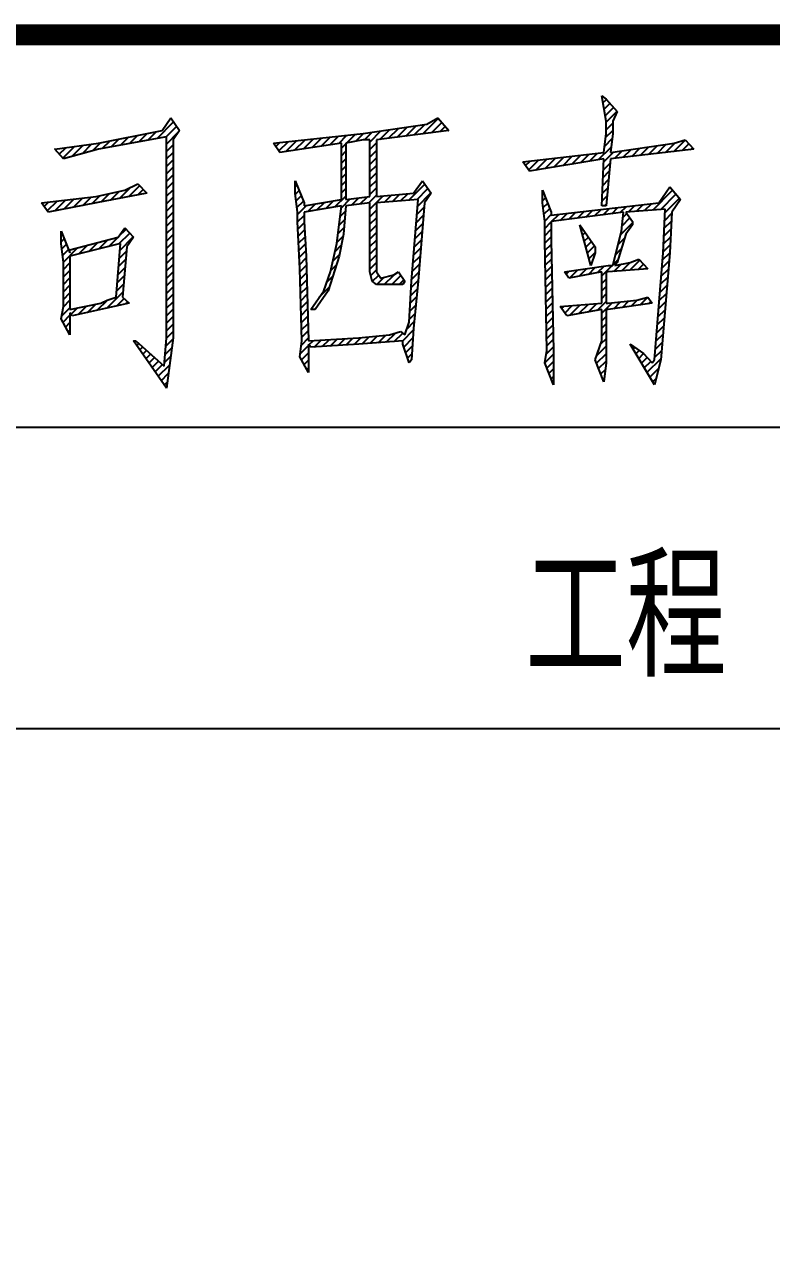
# Model space of a CAD drawing. Extents: x -140 to 0, y 0 to 80.
# Drawn here: x -71.98 to -47.19, y 40 to 80.35 of the extents above; entities that cross this region are included whole.
import ezdxf

# ---------------------------------------------------------------- set-up
doc = ezdxf.new("R2010")
doc.units = 0
doc.header["$MEASUREMENT"] = 0
doc.layers.get('0').update_dxf_attribs({"linetype": 'CONTINUOUS'})
doc.layers.add('TB', color=7, linetype='CONTINUOUS')
doc.styles.add('LZ_FONTS_FS', font='hxm.ttf', dxfattribs={"width": 0.7, "height": 3.5})

msp = doc.modelspace()

# ---------------------------------------------------------------- linework, layer by layer
at = {"color": 7}
for p, q in [((-52.829, 77.978), (-52.683, 77.874)), ((-52.683, 77.145), (-52.829, 77.978)), ((-52.683, 77.874), (-52.319, 77.458)), ((-67.41, 76.832), (-67.12, 77.25)), ((-67.12, 77.25), (-66.829, 76.832)), ((-58.63, 77.041), (-58.266, 77.25)), ((-58.266, 77.25), (-57.903, 76.832)), ((-52.683, 76.729), (-52.683, 77.145)), ((-52.319, 77.458), (-52.465, 77.145)), ((-52.465, 77.145), (-52.465, 76.729)), ((-69.518, 76.416), (-67.41, 76.832)), ((-66.829, 76.832), (-67.047, 76.52)), ((-63.716, 76.416), (-60.738, 76.729)), ((-60.738, 76.729), (-58.63, 77.041)), ((-57.903, 76.832), (-60.301, 76.52)), ((-52.756, 76.104), (-52.683, 76.729)), ((-52.465, 76.729), (-52.538, 76.104)), ((-52.465, 76.729), (-52.467, 76.729)), ((-70.971, 76.208), (-69.518, 76.416)), ((-67.266, 76.625), (-69.518, 76.208)), ((-67.266, 69.959), (-67.266, 76.625)), ((-67.047, 76.52), (-67.047, 69.959)), ((-63.499, 76.104), (-63.716, 76.416)), ((-61.464, 76.416), (-63.499, 76.104)), ((-61.464, 74.541), (-61.464, 76.416)), ((-60.738, 76.52), (-61.319, 76.416)), ((-61.319, 76.416), (-61.319, 74.541)), ((-60.519, 76.52), (-60.738, 76.52)), ((-60.519, 74.645), (-60.519, 76.52)), ((-60.301, 76.52), (-60.301, 74.645)), ((-52.538, 76.104), (-50.43, 76.416)), ((-50.43, 76.416), (-50.067, 76.52)), ((-50.067, 76.52), (-49.776, 76.208)), ((-70.971, 76.208), (-70.972, 76.208)), ((-70.681, 75.896), (-70.971, 76.208)), ((-69.518, 76.208), (-70.681, 75.896)), ((-55.445, 75.792), (-52.756, 76.104)), ((-52.756, 75.896), (-55.228, 75.478)), ((-52.829, 74.333), (-52.756, 75.896)), ((-52.538, 75.896), (-52.683, 74.333)), ((-49.776, 76.208), (-52.538, 75.896)), ((-55.228, 75.478), (-55.445, 75.792)), ((-68.646, 74.854), (-68.21, 75.062)), ((-68.21, 75.062), (-67.92, 74.75)), ((-62.991, 75.166), (-62.7, 74.438)), ((-62.991, 74.75), (-62.991, 75.166)), ((-59.066, 74.75), (-58.776, 75.166)), ((-58.776, 75.166), (-58.485, 74.75)), ((-69.59, 74.645), (-68.646, 74.854)), ((-67.92, 74.75), (-69.59, 74.438)), ((-62.918, 74.125), (-62.991, 74.75)), ((-60.301, 74.645), (-59.066, 74.75)), ((-58.485, 74.75), (-58.703, 74.438)), ((-54.791, 74.854), (-54.501, 74.125)), ((-54.791, 74.438), (-54.791, 74.854)), ((-50.94, 74.438), (-50.576, 74.959)), ((-50.576, 74.959), (-50.213, 74.541)), ((-71.408, 74.438), (-71.409, 74.438)), ((-71.408, 74.438), (-69.59, 74.645)), ((-71.19, 74.125), (-71.408, 74.438)), ((-69.59, 74.438), (-71.19, 74.125)), ((-62.7, 74.333), (-61.464, 74.541)), ((-62.7, 74.438), (-62.7, 74.333)), ((-61.464, 74.333), (-62.7, 74.125)), ((-61.609, 73.083), (-61.464, 74.333)), ((-61.319, 74.333), (-61.392, 73.396)), ((-61.319, 74.541), (-60.519, 74.645)), ((-60.519, 74.438), (-61.319, 74.333)), ((-60.519, 74.645), (-60.52, 74.645)), ((-60.519, 72.145), (-60.519, 74.438)), ((-58.92, 74.541), (-60.301, 74.438)), ((-60.301, 74.438), (-60.301, 72.145)), ((-59.139, 71.833), (-58.92, 74.541)), ((-58.703, 74.438), (-58.92, 71.833)), ((-54.718, 73.812), (-54.791, 74.438)), ((-54.501, 74.02), (-50.94, 74.438)), ((-52.683, 74.333), (-52.829, 74.333)), ((-50.213, 74.541), (-50.503, 74.125)), ((-62.918, 73.812), (-62.918, 74.125)), ((-62.7, 74.125), (-62.7, 73.812)), ((-52.102, 74.125), (-54.501, 73.812)), ((-54.501, 74.125), (-54.501, 74.02)), ((-52.175, 73.499), (-52.102, 74.125)), ((-52.029, 74.125), (-52.03, 74.125)), ((-50.721, 74.229), (-52.029, 74.125)), ((-52.029, 74.125), (-51.811, 73.812)), ((-50.794, 72.771), (-50.721, 74.229)), ((-50.503, 74.125), (-50.576, 72.771)), ((-70.754, 73.499), (-70.463, 72.771)), ((-70.754, 73.083), (-70.754, 73.499)), ((-68.864, 73.292), (-68.646, 73.604)), ((-68.646, 73.604), (-68.355, 73.292)), ((-62.845, 72.25), (-62.918, 73.812)), ((-62.7, 73.812), (-62.627, 72.666)), ((-54.718, 73.187), (-54.718, 73.812)), ((-54.501, 73.812), (-54.501, 73.187)), ((-53.556, 73.708), (-53.046, 72.978)), ((-53.192, 72.354), (-53.556, 73.708)), ((-52.465, 72.354), (-52.175, 73.499)), ((-51.811, 73.708), (-52.029, 73.396)), ((-51.811, 73.812), (-51.811, 73.708)), ((-70.681, 72.459), (-70.754, 73.083)), ((-70.463, 72.875), (-68.864, 73.292)), ((-68.791, 73.083), (-70.463, 72.666)), ((-68.936, 71.312), (-68.791, 73.083)), ((-68.355, 73.292), (-68.574, 72.978)), ((-61.827, 72.145), (-61.609, 73.083)), ((-61.392, 73.396), (-61.537, 72.666)), ((-54.645, 69.542), (-54.718, 73.187)), ((-54.501, 73.187), (-54.428, 69.542)), ((-52.029, 73.396), (-52.319, 72.459)), ((-70.463, 72.771), (-70.463, 72.875)), ((-70.463, 72.666), (-70.463, 70.896)), ((-68.574, 72.978), (-68.718, 71.312)), ((-62.627, 72.666), (-62.554, 69.854)), ((-61.537, 72.666), (-61.9, 71.521)), ((-53.046, 72.771), (-53.192, 72.354)), ((-53.046, 72.978), (-53.046, 72.771)), ((-51.084, 69.229), (-50.794, 72.771)), ((-50.576, 72.771), (-50.867, 69.229)), ((-70.681, 71), (-70.681, 72.459)), ((-62.772, 69.854), (-62.845, 72.25)), ((-54.064, 72.145), (-52.611, 72.354)), ((-53.192, 72.354), (-53.194, 72.354)), ((-52.611, 72.354), (-52.465, 72.354)), ((-51.303, 72.25), (-52.611, 72.145)), ((-52.392, 72.354), (-51.884, 72.459)), ((-52.319, 72.459), (-52.392, 72.354)), ((-51.884, 72.459), (-51.594, 72.562)), ((-51.594, 72.562), (-51.303, 72.25)), ((-62.046, 71.521), (-61.827, 72.145)), ((-60.447, 71.833), (-60.519, 72.145)), ((-60.301, 71.729), (-60.447, 71.833)), ((-60.301, 72.145), (-60.303, 72.145)), ((-60.301, 72.145), (-60.155, 71.938)), ((-60.155, 71.938), (-59.72, 72.042)), ((-59.72, 72.042), (-59.574, 72.145)), ((-59.574, 72.145), (-59.357, 71.833)), ((-59.357, 71.833), (-59.43, 71.729)), ((-59.211, 70.479), (-59.139, 71.833)), ((-58.92, 71.833), (-59.066, 70.271)), ((-53.919, 71.938), (-54.064, 72.145)), ((-52.829, 72.145), (-53.919, 71.938)), ((-52.829, 71.105), (-52.829, 72.145)), ((-52.683, 72.145), (-52.683, 71.105)), ((-52.611, 72.145), (-52.683, 72.145)), ((-62.481, 70.896), (-62.046, 71.521)), ((-61.9, 71.521), (-62.337, 70.896)), ((-59.43, 71.729), (-60.301, 71.729)), ((-70.463, 70.896), (-69.445, 71.105)), ((-68.501, 71.105), (-70.39, 70.687)), ((-69.445, 71.105), (-69.228, 71.208)), ((-69.228, 71.208), (-68.936, 71.312)), ((-68.718, 71.312), (-68.501, 71.105)), ((-54.21, 71), (-52.829, 71.105)), ((-52.683, 71.105), (-52.611, 71.105)), ((-52.611, 71.105), (-51.665, 71.208)), ((-51.157, 71.105), (-52.611, 70.896)), ((-51.665, 71.208), (-51.303, 71.312)), ((-51.303, 71.312), (-51.157, 71.105)), ((-70.754, 70.584), (-70.681, 71)), ((-70.463, 70.896), (-70.464, 70.896)), ((-70.463, 70.792), (-70.464, 70.792)), ((-70.39, 70.687), (-70.463, 70.792)), ((-70.463, 70.792), (-70.463, 70.063)), ((-62.337, 70.896), (-62.481, 70.896)), ((-53.991, 70.687), (-54.21, 71)), ((-52.829, 70.896), (-53.991, 70.687)), ((-52.829, 69.854), (-52.829, 70.896)), ((-52.683, 70.896), (-52.683, 69.126)), ((-52.611, 70.896), (-52.683, 70.896)), ((-70.463, 70.063), (-70.754, 70.584)), ((-59.357, 70.063), (-59.211, 70.479)), ((-59.066, 70.271), (-59.139, 69.229)), ((-68.355, 69.854), (-68.282, 69.854)), ((-67.266, 68.292), (-68.355, 69.854)), ((-68.282, 69.854), (-67.337, 69.021)), ((-67.337, 69.021), (-67.266, 69.959)), ((-67.047, 69.959), (-67.266, 68.292)), ((-62.845, 69.333), (-62.772, 69.854)), ((-62.554, 69.854), (-60.882, 69.959)), ((-60.882, 69.959), (-59.865, 70.063)), ((-59.43, 69.854), (-60.882, 69.75)), ((-59.865, 70.063), (-59.501, 70.166)), ((-59.501, 70.166), (-59.357, 70.063)), ((-59.43, 69.75), (-59.43, 69.854)), ((-53.046, 69.229), (-52.829, 69.854)), ((-62.554, 69.75), (-62.555, 69.75)), ((-62.481, 69.645), (-62.554, 69.75)), ((-62.554, 69.75), (-62.554, 68.812)), ((-60.882, 69.75), (-62.481, 69.645)), ((-59.211, 69.126), (-59.43, 69.75)), ((-54.718, 69.126), (-54.645, 69.542)), ((-54.428, 69.542), (-54.428, 68.396)), ((-51.884, 69.75), (-51.448, 69.438)), ((-51.084, 68.396), (-51.884, 69.75)), ((-51.448, 69.438), (-51.157, 69.126)), ((-62.554, 68.812), (-62.845, 69.333)), ((-59.139, 69.229), (-59.211, 69.126)), ((-54.428, 68.396), (-54.718, 69.126)), ((-52.756, 68.5), (-53.046, 69.229)), ((-52.683, 69.126), (-52.756, 68.5)), ((-51.157, 69.126), (-51.084, 69.229)), ((-50.867, 69.229), (-51.084, 68.396))]:
    msp.add_line(p, q, dxfattribs=at)
at = {"color": 0}
for p, q in [((-52.825, 77.954), (-52.812, 77.966)), ((-52.788, 77.743), (-52.671, 77.86)), ((-52.751, 77.533), (-52.555, 77.728)), ((-52.714, 77.322), (-52.44, 77.596)), ((-67.575, 76.568), (-67.027, 77.116)), ((-58.76, 76.721), (-58.25, 77.231)), ((-58.475, 76.758), (-58.135, 77.099)), ((-52.683, 77.106), (-52.324, 77.464)), ((-52.683, 76.858), (-52.465, 77.076)), ((-68.486, 76.399), (-68.211, 76.675)), ((-68.183, 76.455), (-67.903, 76.735)), ((-67.879, 76.512), (-67.594, 76.796)), ((-67.271, 76.624), (-66.925, 76.97)), ((-67.266, 76.382), (-66.861, 76.787)), ((-61.553, 76.403), (-61.284, 76.672)), ((-61.286, 76.422), (-61.008, 76.7)), ((-60.985, 76.476), (-60.731, 76.73)), ((-60.693, 76.52), (-60.44, 76.773)), ((-60.519, 76.447), (-60.15, 76.816)), ((-60.183, 76.536), (-59.859, 76.859)), ((-59.898, 76.573), (-59.569, 76.902)), ((-59.614, 76.61), (-59.278, 76.945)), ((-59.329, 76.647), (-58.988, 76.988)), ((-59.045, 76.684), (-58.697, 77.031)), ((-58.191, 76.795), (-58.019, 76.966)), ((-57.906, 76.832), (-57.904, 76.834)), ((-52.699, 76.595), (-52.465, 76.828)), ((-70.701, 75.917), (-70.316, 76.302)), ((-70.399, 75.971), (-70.027, 76.343)), ((-70.061, 76.062), (-69.738, 76.385)), ((-69.722, 76.153), (-69.444, 76.431)), ((-69.398, 76.23), (-69.136, 76.492)), ((-69.094, 76.286), (-68.828, 76.553)), ((-68.79, 76.343), (-68.519, 76.614)), ((-67.266, 76.135), (-67.047, 76.354)), ((-63.635, 76.3), (-63.496, 76.44)), ((-63.534, 76.154), (-63.22, 76.469)), ((-63.307, 76.134), (-62.943, 76.498)), ((-63.015, 76.178), (-62.667, 76.527)), ((-62.722, 76.223), (-62.39, 76.556)), ((-62.43, 76.268), (-62.114, 76.585)), ((-62.138, 76.313), (-61.837, 76.614)), ((-61.845, 76.358), (-61.561, 76.643)), ((-61.464, 76.245), (-61.319, 76.389)), ((-60.519, 76.199), (-60.301, 76.417)), ((-52.933, 75.866), (-52.518, 76.281)), ((-52.731, 76.315), (-52.485, 76.561)), ((-51.554, 76.007), (-51.269, 76.292)), ((-51.275, 76.038), (-50.979, 76.335)), ((-50.996, 76.07), (-50.688, 76.378)), ((-50.717, 76.101), (-50.391, 76.428)), ((-50.438, 76.133), (-50.059, 76.512)), ((-50.159, 76.165), (-49.94, 76.384)), ((-70.939, 76.173), (-70.894, 76.219)), ((-70.82, 76.045), (-70.605, 76.26)), ((-67.266, 75.887), (-67.047, 76.106)), ((-67.266, 75.64), (-67.047, 75.859)), ((-61.464, 75.997), (-61.319, 76.142)), ((-61.464, 75.75), (-61.319, 75.894)), ((-60.519, 75.952), (-60.301, 76.169)), ((-60.519, 75.704), (-60.301, 75.922)), ((-55.017, 75.514), (-54.647, 75.885)), ((-54.72, 75.564), (-54.367, 75.917)), ((-54.422, 75.614), (-54.086, 75.95)), ((-54.124, 75.665), (-53.806, 75.982)), ((-53.826, 75.715), (-53.526, 76.015)), ((-53.529, 75.765), (-53.246, 76.047)), ((-53.231, 75.815), (-52.966, 76.08)), ((-52.761, 75.79), (-52.431, 76.12)), ((-52.392, 75.912), (-52.141, 76.163)), ((-52.113, 75.944), (-51.85, 76.206)), ((-51.834, 75.975), (-51.56, 76.249)), ((-49.88, 76.196), (-49.821, 76.256)), ((-67.266, 75.392), (-67.047, 75.611)), ((-61.464, 75.502), (-61.319, 75.647)), ((-60.519, 75.457), (-60.301, 75.674)), ((-55.359, 75.667), (-55.207, 75.82)), ((-55.257, 75.521), (-54.927, 75.852)), ((-52.785, 75.271), (-52.577, 75.479)), ((-52.773, 75.531), (-52.552, 75.752)), ((-67.266, 75.145), (-67.047, 75.364)), ((-67.266, 74.897), (-67.047, 75.116)), ((-61.464, 75.255), (-61.319, 75.399)), ((-61.464, 75.007), (-61.319, 75.152)), ((-60.519, 75.209), (-60.301, 75.427)), ((-60.519, 74.962), (-60.301, 75.179)), ((-59.23, 74.518), (-58.696, 75.052)), ((-52.797, 75.012), (-52.602, 75.207)), ((-69.733, 74.41), (-69.472, 74.671)), ((-69.427, 74.468), (-69.154, 74.741)), ((-69.123, 74.525), (-68.836, 74.811)), ((-68.819, 74.582), (-68.456, 74.945)), ((-68.514, 74.639), (-68.153, 75)), ((-68.21, 74.696), (-68.033, 74.872)), ((-67.266, 74.65), (-67.047, 74.869)), ((-62.991, 74.965), (-62.933, 75.022)), ((-62.987, 74.721), (-62.863, 74.845)), ((-62.961, 74.499), (-62.792, 74.669)), ((-61.679, 74.297), (-61.319, 74.657)), ((-61.464, 74.76), (-61.319, 74.904)), ((-60.553, 74.433), (-60.301, 74.685)), ((-60.519, 74.714), (-60.301, 74.932)), ((-60.519, 74.219), (-60.074, 74.664)), ((-60.033, 74.458), (-59.804, 74.687)), ((-59.766, 74.478), (-59.533, 74.71)), ((-59.498, 74.498), (-59.263, 74.733)), ((-58.963, 74.538), (-58.594, 74.907)), ((-58.939, 74.315), (-58.493, 74.761)), ((-54.791, 74.75), (-54.762, 74.78)), ((-52.821, 74.492), (-52.653, 74.661)), ((-52.809, 74.752), (-52.627, 74.934)), ((-51.138, 74.196), (-50.483, 74.851)), ((-50.869, 74.217), (-50.367, 74.719)), ((-71.318, 74.309), (-71.162, 74.466)), ((-71.217, 74.164), (-70.883, 74.498)), ((-70.963, 74.17), (-70.603, 74.529)), ((-70.656, 74.23), (-70.324, 74.561)), ((-70.348, 74.29), (-70.045, 74.593)), ((-70.041, 74.35), (-69.765, 74.625)), ((-67.266, 74.402), (-67.047, 74.621)), ((-67.266, 74.155), (-67.047, 74.374)), ((-62.935, 74.278), (-62.722, 74.492)), ((-62.918, 74.048), (-62.62, 74.346)), ((-62.571, 74.147), (-62.322, 74.397)), ((-62.274, 74.197), (-62.024, 74.447)), ((-61.977, 74.247), (-61.726, 74.497)), ((-61.473, 74.256), (-61.167, 74.561)), ((-61.122, 74.358), (-60.883, 74.598)), ((-60.838, 74.396), (-60.599, 74.635)), ((-58.96, 74.046), (-58.715, 74.291)), ((-54.791, 74.503), (-54.691, 74.603)), ((-54.772, 74.274), (-54.62, 74.426)), ((-54.746, 74.053), (-54.55, 74.249)), ((-52.782, 74.036), (-52.573, 74.246)), ((-52.734, 74.333), (-52.678, 74.388)), ((-52.498, 74.074), (-52.292, 74.279)), ((-52.213, 74.111), (-52.012, 74.312)), ((-51.944, 74.132), (-51.731, 74.345)), ((-51.676, 74.153), (-51.451, 74.378)), ((-51.407, 74.175), (-51.171, 74.411)), ((-50.727, 74.112), (-50.252, 74.587)), ((-67.266, 73.907), (-67.047, 74.126)), ((-67.266, 73.66), (-67.047, 73.879)), ((-62.917, 73.801), (-62.7, 74.018)), ((-61.538, 73.695), (-61.354, 73.879)), ((-61.505, 73.976), (-61.333, 74.147)), ((-60.519, 73.972), (-60.301, 74.19)), ((-60.519, 73.724), (-60.301, 73.942)), ((-58.982, 73.776), (-58.737, 74.021)), ((-54.72, 73.831), (-54.501, 74.051)), ((-54.491, 73.813), (-54.255, 74.049)), ((-54.206, 73.85), (-53.974, 74.082)), ((-53.921, 73.887), (-53.694, 74.115)), ((-53.637, 73.925), (-53.414, 74.148)), ((-53.352, 73.962), (-53.133, 74.181)), ((-53.067, 73.999), (-52.853, 74.213)), ((-52.154, 73.674), (-51.896, 73.933)), ((-52.122, 73.955), (-51.997, 74.079)), ((-50.74, 73.852), (-50.505, 74.086)), ((-68.849, 73.314), (-68.604, 73.559)), ((-67.266, 73.412), (-67.047, 73.631)), ((-62.906, 73.565), (-62.698, 73.773)), ((-62.895, 73.328), (-62.683, 73.541)), ((-61.571, 73.415), (-61.375, 73.611)), ((-60.519, 73.477), (-60.301, 73.695)), ((-60.519, 73.229), (-60.301, 73.447)), ((-59.026, 73.238), (-58.783, 73.481)), ((-59.004, 73.507), (-58.76, 73.751)), ((-54.718, 73.586), (-54.501, 73.803)), ((-54.718, 73.338), (-54.501, 73.556)), ((-53.514, 73.552), (-53.475, 73.592)), ((-53.462, 73.357), (-53.373, 73.446)), ((-52.206, 73.375), (-51.811, 73.77)), ((-50.766, 73.331), (-50.533, 73.563)), ((-50.753, 73.591), (-50.519, 73.825)), ((-70.754, 73.389), (-70.722, 73.421)), ((-70.754, 73.142), (-70.652, 73.244)), ((-70.734, 72.914), (-70.581, 73.067)), ((-69.835, 72.823), (-69.543, 73.115)), ((-69.505, 72.905), (-69.208, 73.202)), ((-69.175, 72.988), (-68.873, 73.29)), ((-68.846, 73.07), (-68.484, 73.431)), ((-68.81, 72.858), (-68.365, 73.303)), ((-67.266, 73.165), (-67.047, 73.384)), ((-67.266, 72.917), (-67.047, 73.136)), ((-62.884, 73.092), (-62.668, 73.308)), ((-62.873, 72.855), (-62.653, 73.075)), ((-61.603, 73.135), (-61.404, 73.334)), ((-60.519, 72.982), (-60.301, 73.2)), ((-59.047, 72.969), (-58.805, 73.211)), ((-54.716, 73.093), (-54.501, 73.308)), ((-54.711, 72.85), (-54.498, 73.063)), ((-53.409, 73.162), (-53.271, 73.3)), ((-53.357, 72.967), (-53.169, 73.154)), ((-52.29, 73.043), (-52.07, 73.264)), ((-50.792, 72.81), (-50.562, 73.04)), ((-50.779, 73.07), (-50.548, 73.301)), ((-70.708, 72.692), (-70.51, 72.89)), ((-70.682, 72.471), (-70.213, 72.94)), ((-70.165, 72.741), (-69.878, 73.028)), ((-68.832, 72.589), (-68.586, 72.834)), ((-67.266, 72.67), (-67.047, 72.889)), ((-67.266, 72.422), (-67.047, 72.641)), ((-62.862, 72.619), (-62.638, 72.843)), ((-61.745, 72.498), (-61.526, 72.717)), ((-61.67, 72.82), (-61.465, 73.026)), ((-60.519, 72.735), (-60.301, 72.952)), ((-60.519, 72.487), (-60.301, 72.705)), ((-59.091, 72.43), (-58.85, 72.671)), ((-59.069, 72.699), (-58.828, 72.941)), ((-54.707, 72.607), (-54.493, 72.821)), ((-53.305, 72.772), (-53.068, 73.009)), ((-53.252, 72.577), (-53.046, 72.782)), ((-52.375, 72.712), (-52.181, 72.905)), ((-50.813, 72.541), (-50.576, 72.778)), ((-70.681, 72.225), (-70.463, 72.442)), ((-68.876, 72.05), (-68.633, 72.292)), ((-68.854, 72.319), (-68.61, 72.563)), ((-67.266, 72.175), (-67.047, 72.394)), ((-62.851, 72.383), (-62.626, 72.608)), ((-62.841, 72.144), (-62.619, 72.367)), ((-61.82, 72.176), (-61.633, 72.363)), ((-60.519, 72.24), (-60.301, 72.457)), ((-59.113, 72.161), (-58.873, 72.401)), ((-54.702, 72.365), (-54.488, 72.578)), ((-54.697, 72.122), (-54.483, 72.335)), ((-53.579, 72.003), (-53.331, 72.251)), ((-53.273, 72.061), (-53.042, 72.292)), ((-53.2, 72.382), (-53.174, 72.408)), ((-52.968, 72.119), (-52.753, 72.334)), ((-52.829, 72.01), (-52.485, 72.354)), ((-52.459, 72.38), (-52.292, 72.547)), ((-52.432, 72.16), (-52.197, 72.394)), ((-52.163, 72.181), (-51.886, 72.458)), ((-51.894, 72.203), (-51.565, 72.532)), ((-51.625, 72.224), (-51.446, 72.403)), ((-51.355, 72.246), (-51.326, 72.275)), ((-50.857, 72.002), (-50.62, 72.239)), ((-50.835, 72.272), (-50.598, 72.509)), ((-70.681, 71.977), (-70.463, 72.195)), ((-70.681, 71.73), (-70.463, 71.947)), ((-68.898, 71.78), (-68.657, 72.021)), ((-67.266, 71.927), (-67.047, 72.146)), ((-67.266, 71.68), (-67.047, 71.899)), ((-62.834, 71.904), (-62.613, 72.125)), ((-62.827, 71.664), (-62.607, 71.884)), ((-61.948, 71.801), (-61.748, 72.001)), ((-60.49, 72.021), (-60.301, 72.21)), ((-60.438, 71.826), (-60.226, 72.038)), ((-60.287, 71.729), (-60.054, 71.962)), ((-60.039, 71.729), (-59.729, 72.039)), ((-59.792, 71.729), (-59.493, 72.028)), ((-59.544, 71.729), (-59.391, 71.882)), ((-59.15, 71.629), (-58.918, 71.861)), ((-59.134, 71.892), (-58.895, 72.131)), ((-54.692, 71.879), (-54.479, 72.093)), ((-54.687, 71.637), (-54.474, 71.85)), ((-54.009, 72.067), (-53.909, 72.168)), ((-53.884, 71.945), (-53.62, 72.209)), ((-52.829, 71.763), (-52.683, 71.908)), ((-50.879, 71.733), (-50.642, 71.97)), ((-70.681, 71.482), (-70.463, 71.7)), ((-70.681, 71.235), (-70.463, 71.452)), ((-69.242, 70.941), (-68.704, 71.479)), ((-68.92, 71.511), (-68.68, 71.75)), ((-67.266, 71.432), (-67.047, 71.651)), ((-62.82, 71.424), (-62.601, 71.643)), ((-62.197, 71.304), (-61.863, 71.638)), ((-59.164, 71.367), (-58.943, 71.588)), ((-54.682, 71.394), (-54.469, 71.607)), ((-52.829, 71.515), (-52.683, 71.661)), ((-50.923, 71.193), (-50.686, 71.43)), ((-50.901, 71.463), (-50.664, 71.7)), ((-70.683, 70.985), (-70.463, 71.205)), ((-69.878, 70.801), (-69.607, 71.072)), ((-69.56, 70.871), (-69.219, 71.211)), ((-68.925, 71.011), (-68.67, 71.266)), ((-68.607, 71.081), (-68.543, 71.145)), ((-67.266, 71.185), (-67.047, 71.404)), ((-67.266, 70.938), (-67.047, 71.156)), ((-62.812, 71.184), (-62.594, 71.402)), ((-62.805, 70.944), (-62.588, 71.16)), ((-59.191, 70.845), (-58.994, 71.042)), ((-59.178, 71.106), (-58.969, 71.315)), ((-54.677, 71.151), (-54.464, 71.365)), ((-54.673, 70.909), (-54.459, 71.122)), ((-54.057, 70.782), (-53.809, 71.03)), ((-53.885, 70.706), (-53.541, 71.05)), ((-53.583, 70.761), (-53.273, 71.071)), ((-53.282, 70.815), (-53.005, 71.091)), ((-52.98, 70.869), (-52.683, 71.166)), ((-52.829, 71.268), (-52.683, 71.413)), ((-52.829, 70.773), (-52.483, 71.119)), ((-52.432, 70.922), (-52.205, 71.149)), ((-52.143, 70.963), (-51.927, 71.18)), ((-51.854, 71.005), (-51.645, 71.214)), ((-51.566, 71.046), (-51.302, 71.31)), ((-51.277, 71.087), (-51.199, 71.165)), ((-50.945, 70.924), (-50.708, 71.161)), ((-70.736, 70.685), (-70.463, 70.957)), ((-70.695, 70.478), (-70.463, 70.71)), ((-70.429, 70.744), (-70.229, 70.944)), ((-70.195, 70.73), (-69.918, 71.008)), ((-67.266, 70.69), (-67.047, 70.909)), ((-67.266, 70.443), (-67.047, 70.661)), ((-62.798, 70.703), (-62.582, 70.919)), ((-62.79, 70.463), (-62.575, 70.678)), ((-62.358, 70.896), (-62.288, 70.966)), ((-59.205, 70.583), (-59.02, 70.769)), ((-54.668, 70.666), (-54.454, 70.88)), ((-54.663, 70.424), (-54.449, 70.637)), ((-54.159, 70.927), (-54.077, 71.01)), ((-52.829, 70.525), (-52.683, 70.671)), ((-50.99, 70.385), (-50.752, 70.622)), ((-50.967, 70.654), (-50.73, 70.891)), ((-70.606, 70.319), (-70.463, 70.463)), ((-70.518, 70.16), (-70.463, 70.215)), ((-67.266, 70.195), (-67.047, 70.414)), ((-62.783, 70.223), (-62.569, 70.437)), ((-59.44, 69.853), (-59.069, 70.224)), ((-59.291, 70.25), (-59.045, 70.496)), ((-54.658, 70.181), (-54.445, 70.394)), ((-52.829, 70.278), (-52.683, 70.424)), ((-51.012, 70.115), (-50.775, 70.352)), ((-68.353, 69.851), (-68.349, 69.854)), ((-67.287, 69.679), (-67.053, 69.913)), ((-67.267, 69.947), (-67.047, 70.166)), ((-62.79, 69.721), (-62.557, 69.954)), ((-62.776, 69.983), (-62.563, 70.196)), ((-62.537, 69.726), (-62.4, 69.864)), ((-62.363, 69.653), (-62.136, 69.88)), ((-62.098, 69.671), (-61.872, 69.897)), ((-61.833, 69.688), (-61.608, 69.913)), ((-61.568, 69.705), (-61.344, 69.93)), ((-61.303, 69.723), (-61.079, 69.947)), ((-61.038, 69.74), (-60.812, 69.966)), ((-60.773, 69.758), (-60.537, 69.994)), ((-60.506, 69.777), (-60.261, 70.022)), ((-60.24, 69.796), (-59.986, 70.05)), ((-59.973, 69.815), (-59.671, 70.118)), ((-59.707, 69.834), (-59.428, 70.114)), ((-59.395, 69.651), (-59.088, 69.958)), ((-54.653, 69.938), (-54.44, 70.152)), ((-54.648, 69.696), (-54.435, 69.909)), ((-52.867, 69.744), (-52.683, 69.929)), ((-52.829, 70.03), (-52.683, 70.176)), ((-51.056, 69.576), (-50.819, 69.813)), ((-51.034, 69.845), (-50.797, 70.082)), ((-68.251, 69.705), (-68.186, 69.77)), ((-68.149, 69.559), (-68.055, 69.654)), ((-68.047, 69.413), (-67.923, 69.538)), ((-67.946, 69.267), (-67.792, 69.422)), ((-67.308, 69.411), (-67.09, 69.628)), ((-62.831, 69.433), (-62.554, 69.709)), ((-62.787, 69.229), (-62.554, 69.462)), ((-59.331, 69.468), (-59.107, 69.692)), ((-59.267, 69.285), (-59.125, 69.426)), ((-54.717, 69.132), (-54.428, 69.421)), ((-54.664, 69.432), (-54.43, 69.666)), ((-53.001, 69.115), (-52.683, 69.434)), ((-52.999, 69.365), (-52.683, 69.681)), ((-51.879, 69.742), (-51.877, 69.745)), ((-51.787, 69.587), (-51.732, 69.642)), ((-51.696, 69.431), (-51.588, 69.538)), ((-51.604, 69.275), (-51.445, 69.435)), ((-51.078, 69.306), (-50.841, 69.543)), ((-67.844, 69.122), (-67.66, 69.306)), ((-67.742, 68.976), (-67.529, 69.19)), ((-67.641, 68.83), (-67.397, 69.074)), ((-67.539, 68.684), (-67.165, 69.058)), ((-67.328, 69.143), (-67.128, 69.343)), ((-62.698, 69.07), (-62.554, 69.214)), ((-54.649, 68.952), (-54.428, 69.174)), ((-52.931, 68.938), (-52.683, 69.186)), ((-51.512, 69.12), (-51.325, 69.306)), ((-51.42, 68.964), (-51.206, 69.178)), ((-51.328, 68.809), (-50.863, 69.274)), ((-67.437, 68.539), (-67.203, 68.773)), ((-62.61, 68.912), (-62.554, 68.967)), ((-54.579, 68.775), (-54.428, 68.926)), ((-54.508, 68.598), (-54.428, 68.679)), ((-52.86, 68.761), (-52.708, 68.914)), ((-52.79, 68.584), (-52.74, 68.634)), ((-51.236, 68.653), (-50.94, 68.949)), ((-51.144, 68.498), (-51.027, 68.614)), ((-67.336, 68.393), (-67.24, 68.488)), ((-54.438, 68.421), (-54.428, 68.431))]:
    msp.add_line(p, q, dxfattribs=at)
at = {"layer": 'TB'}
for p, q in [((-140, 67), (0, 67)), ((0, 57), (-140, 57))]:
    msp.add_line(p, q, dxfattribs=at)
msp.add_lwpolyline([(0, 80, 0.7, 0.7, 0), (-140, 80, 0.7, 0.7, 0), (-140, 0, 0.7, 0.7, 0), (0, 0, 0.7, 0.7, 0)], format="xyseb", close=True, dxfattribs=at)

# ---------------------------------------------------------------- texts
at = {"layer": 'TB', "style": 'LZ_FONTS_FS', "width": 0.7}
msp.add_text('工程', height=3.5, dxfattribs=at).set_placement((-55.37, 59.097))

doc.saveas('drawing.dxf')
